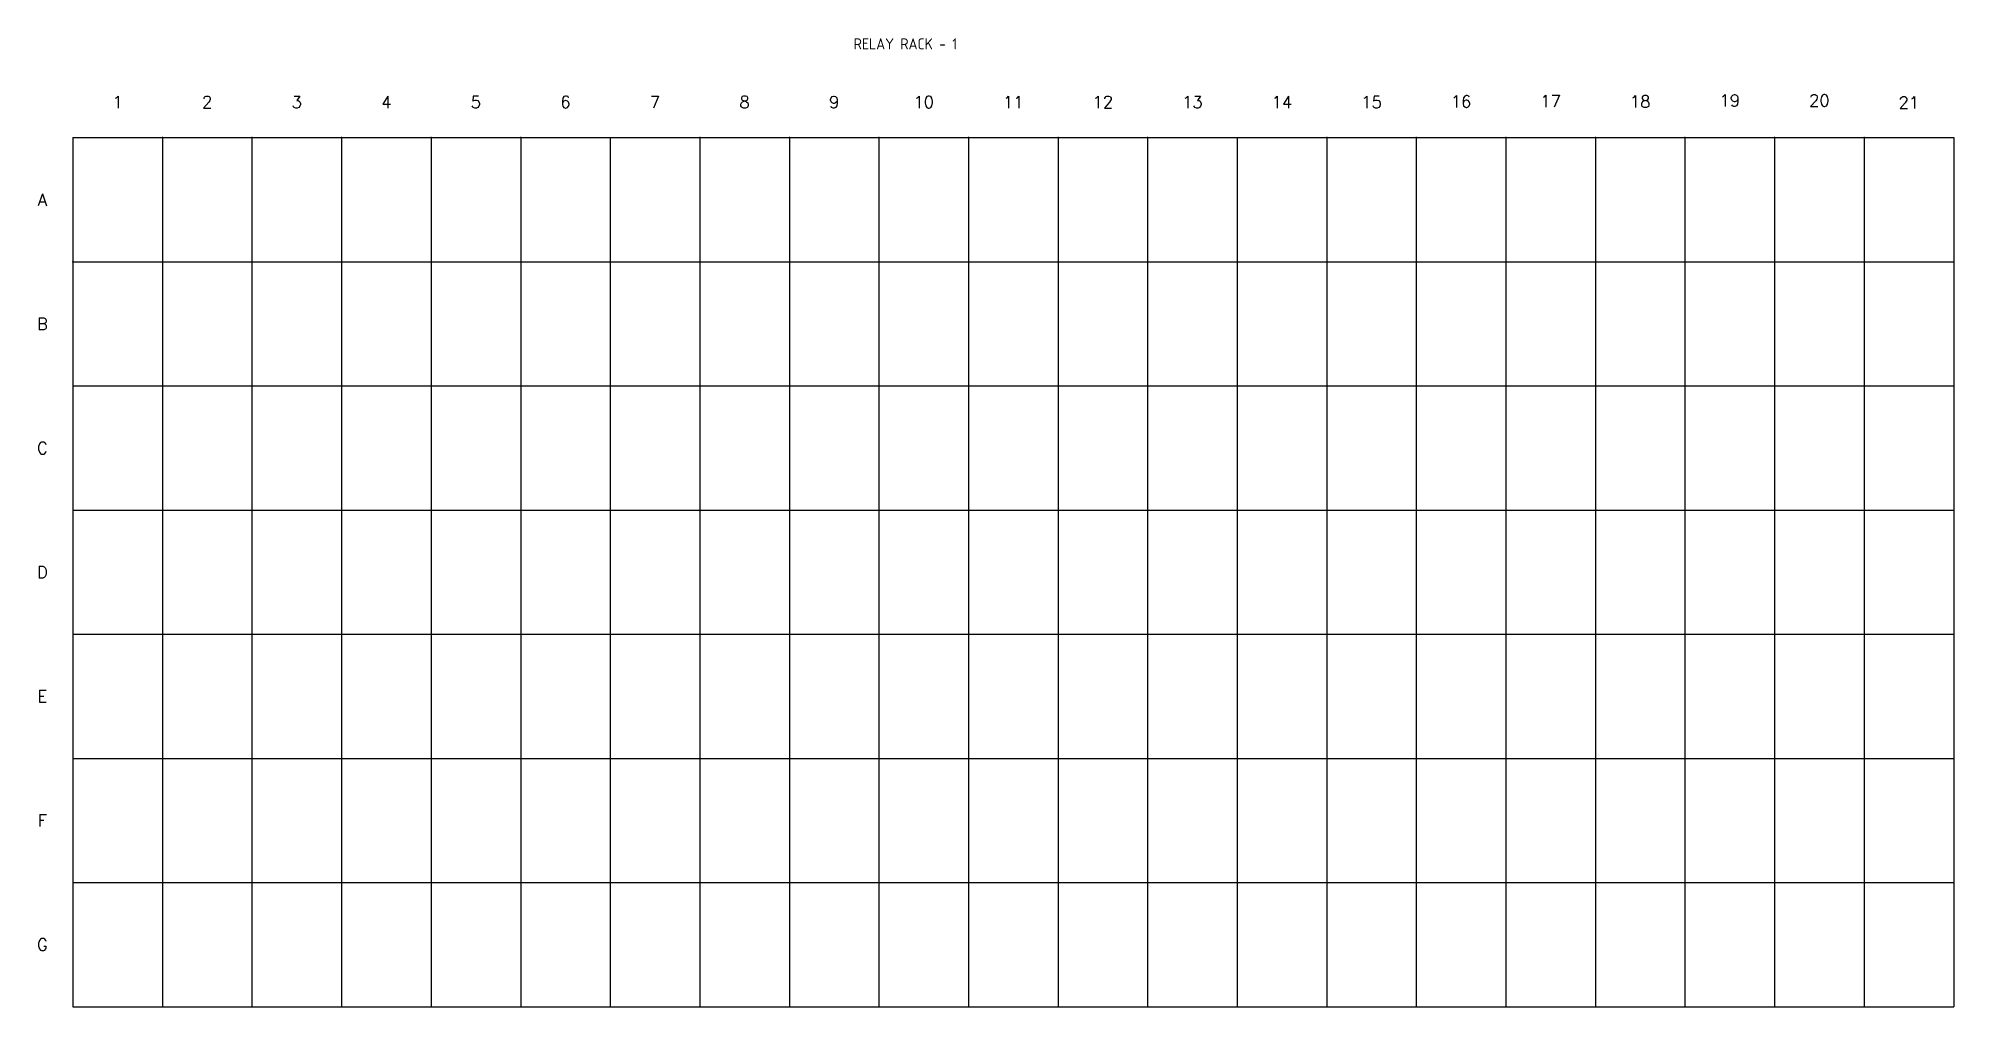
# Model space of a CAD drawing. Header units: millimetres. Extents: x 26 to 407, y 96 to 289.
import ezdxf
from ezdxf.enums import TextEntityAlignment as Align

# ---------------------------------------------------------------- set-up
doc = ezdxf.new("R2010")
doc.units = ezdxf.units.MM
doc.header["$MEASUREMENT"] = 0
doc.styles.add('ISOCP', font='isocp.shx')
doc.styles.add('ROMANS', font='romans.shx', dxfattribs={"height": 2.5})

# ---------------------------------------------------------------- blocks, each defined once
blk = doc.blocks.new('RELAYRACK')
for p, q in [((33.22, 268.87), (33.22, 95.84)), ((33.22, 268.87), (407.43, 268.87)), ((51.04, 268.87), (51.04, 95.84)), ((68.86, 268.87), (68.86, 95.84)), ((86.68, 268.87), (86.68, 95.84)), ((104.5, 268.87), (104.5, 95.84)), ((122.32, 268.87), (122.32, 95.84)), ((140.14, 268.87), (140.14, 95.84)), ((157.96, 268.87), (157.96, 95.84)), ((175.78, 268.87), (175.78, 95.84)), ((193.59, 268.87), (193.59, 95.84)), ((211.41, 268.87), (211.41, 95.84)), ((229.23, 268.87), (229.23, 95.84)), ((247.05, 268.87), (247.05, 95.84)), ((264.87, 268.87), (264.87, 95.84)), ((282.69, 268.87), (282.69, 95.84)), ((300.51, 268.87), (300.51, 95.84)), ((318.33, 268.87), (318.33, 95.84)), ((336.15, 268.87), (336.15, 95.84)), ((353.97, 268.87), (353.97, 95.84)), ((371.79, 268.87), (371.79, 95.84)), ((389.61, 268.87), (389.61, 95.84)), ((407.43, 268.87), (407.43, 95.84)), ((33.22, 244.15), (407.43, 244.15)), ((33.22, 219.43), (407.43, 219.43)), ((33.22, 194.72), (407.43, 194.72)), ((33.22, 170), (407.43, 170)), ((33.22, 145.28), (407.43, 145.28)), ((33.22, 120.56), (407.43, 120.56)), ((33.22, 95.84), (407.43, 95.84))]:
    blk.add_line(p, q)
for p in [(51.04, 268.87), (68.86, 268.87), (86.68, 268.87), (104.5, 268.87), (122.32, 268.87), (157.96, 268.87), (175.78, 268.87), (193.59, 268.87), (211.41, 268.87), (211.41, 268.87), (229.23, 268.87), (247.05, 268.87), (282.69, 268.87), (300.51, 268.87), (318.33, 268.87), (336.15, 268.87), (336.15, 268.87), (353.97, 268.87), (371.79, 268.87), (389.61, 268.87), (33.22, 244.15)]:
    blk.add_point(p)
at = {"style": 'ROMANS'}
for s, p in [('1', (42.13, 275.96)), ('2', (59.95, 275.96)), ('3', (77.77, 275.96)), ('5', (113.41, 275.96)), ('6', (131.23, 275.96)), ('7', (149.05, 275.96)), ('8', (166.87, 275.96)), ('9', (184.68, 275.96)), ('10', (202.5, 275.96)), ('11', (220.32, 275.96)), ('12', (238.14, 275.96)), ('13', (255.96, 275.96)), ('14', (273.78, 275.96)), ('15', (291.6, 275.96)), ('16', (309.42, 276.06)), ('17', (327.24, 276.16)), ('18', (345.06, 276.06)), ('19', (362.88, 276.27)), ('20', (380.7, 276.27)), ('21', (398.52, 275.85)), ('A', (27.17, 256.51)), ('B', (27.17, 231.79)), ('C', (27.17, 207.07)), ('D', (27.17, 182.36)), ('E', (27.17, 157.64)), ('F', (27.17, 132.92)), ('G', (27.17, 108.2))]:
    blk.add_text(s, height=2.39, dxfattribs=at).set_placement(p, align=Align.MIDDLE)
at = {"color": 0, "style": 'ROMANS'}
blk.add_text('4', height=2.39, dxfattribs=at).set_placement((95.59, 275.96), align=Align.MIDDLE)
at = {"style": 'ISOCP'}
blk.add_attdef('RELAYRACKNUM', text='', height=2.2, dxfattribs=at).set_placement((188.58, 287.54), align=Align.MIDDLE_LEFT)

msp = doc.modelspace()

# ---------------------------------------------------------------- block references
msp.add_blockref('RELAYRACK', (0, 0)).add_auto_attribs({'RELAYRACKNUM': 'RELAY RACK - 1'})

doc.saveas('drawing.dxf')
